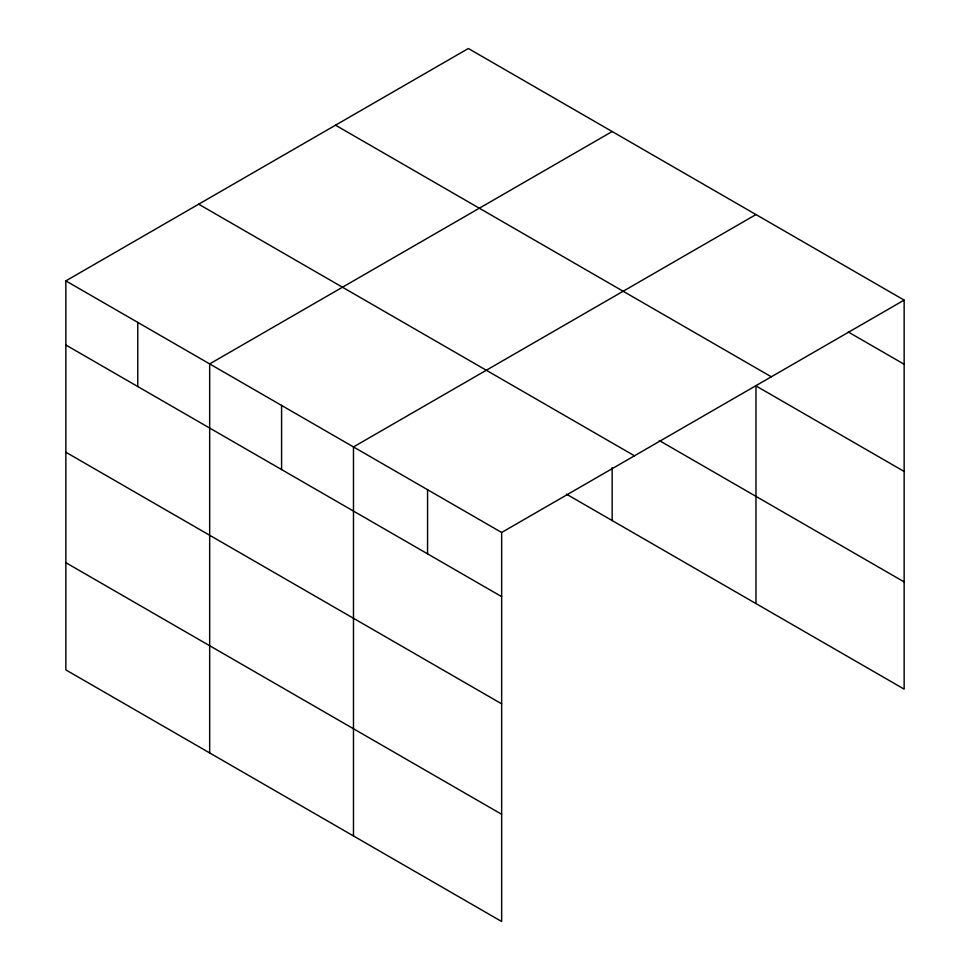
<?xml version="1.0" encoding="UTF-8"?>
<svg xmlns="http://www.w3.org/2000/svg" width="970" height="970" viewBox="0 0 970 970"><rect width="100%" height="100%" fill="white"/><g stroke="black" fill="none" stroke-linecap="round" stroke-linejoin="round"><path stroke-width="1.45" d="M501.648 703.832L501.648 532.481L65.851 280.876L65.851 669.894L501.648 921.5L501.648 703.832L65.851 452.226M566.407 494.13L904.149 689.124L904.149 300.106L468.352 48.5L65.851 280.876M612.155 131.532L209.665 363.908L209.665 752.926M755.969 214.564L353.48 446.94L353.48 835.958M501.648 532.481L904.149 300.106M848.253 331.983L904.149 364.247M335.523 125.191L771.32 376.796M904.149 471.456L755.969 385.914L755.969 603.57M659.224 440.513L904.149 581.915M198.68 204.197L634.477 455.803M65.851 345.017L501.648 596.623M65.851 562.685L501.648 814.291M612.155 467.698L612.155 520.55M427.564 489.717L427.564 553.858M281.579 405.424L281.579 469.565M137.764 322.392L137.764 386.533"/></g></svg>
